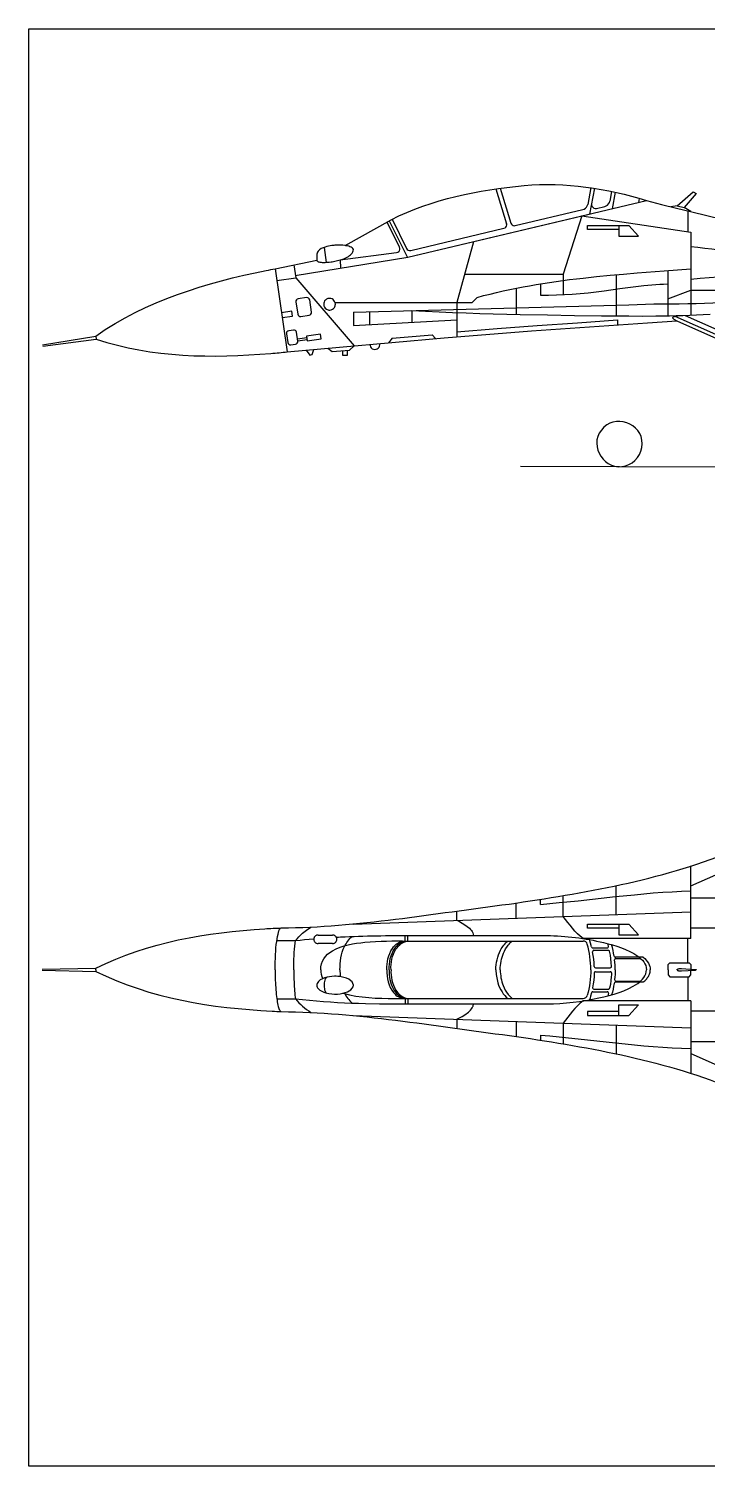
# Model space of a CAD drawing. Extents: x 5 to 530, y 0 to 373.
# Drawn here: x 5.2 to 181.1, y 0.4 to 373 of the extents above; entities that cross this region are included whole.
import ezdxf

# ---------------------------------------------------------------- set-up
doc = ezdxf.new("R2010")
doc.units = 0
doc.layers.add('Layer_1', color=7, linetype='CONTINUOUS')

msp = doc.modelspace()

# ---------------------------------------------------------------- linework, layer by layer
at = {"layer": 'Layer_1', "color": 7}
for points in [[(5.202847, 372.960965), (518.847283, 372.960965), (518.847283, 0.427631), (5.202847, 0.427631), (5.202847, 372.960965)], [(84.690902, 301.555462), (84.690987, 301.580357), (84.690987, 301.580357)], [(77.227648, 293.304183), (77.415273, 292.095069), (80.980165, 292.637083), (80.813389, 293.846199), (77.227648, 293.304183), (77.227648, 293.304183)], [(164.223453, 265.369491), (164.223453, 265.369491)], [(79.875257, 125.097218), (79.875257, 125.097218)]]:
    msp.add_lwpolyline(points, close=True, dxfattribs=at)
for points in [[(127.448806, 331.64142), (130.221501, 322.57307)], [(150.902028, 331.787348), (150.109832, 327.451216)], [(151.840153, 331.64142), (150.568473, 324.928755)], [(74.309028, 309.043505), (103.474408, 313.734033), (165.349209, 328.431015)], [(126.323054, 331.474646), (129.074896, 322.427141)], [(152.42388, 326.408877), (154.550303, 326.930047), (154.925555, 327.055127), (155.259116, 327.284442), (155.530131, 327.55545), (155.7386, 327.909846), (155.842837, 328.285088)], [(156.322327, 330.807549), (155.842837, 328.285088)], [(157.23961, 330.619928), (156.426565, 326.304643)], [(163.493797, 328.993879), (163.306176, 327.951539)], [(165.328361, 328.431015), (169.247657, 327.430369), (173.166948, 326.450571), (177.086241, 325.491619), (181.005538, 324.532666), (184.924828, 323.615409)], [(173.292032, 327.034281), (177.482343, 330.682468), (178.232843, 330.223838), (175.10575, 326.596498)], [(103.474408, 313.734033), (150.498745, 324.903618)], [(131.32641, 321.947663), (148.817297, 326.096176)], [(148.567131, 324.44928), (143.793099, 309.356206)], [(148.567131, 324.44928), (176.898617, 320.238231), (176.898617, 298.745191)], [(148.817297, 326.096176), (149.171701, 326.221256), (149.505256, 326.450571), (149.776271, 326.721579), (149.984746, 327.075974), (150.109832, 327.451216)], [(151.089654, 327.680531), (151.089654, 327.326136), (151.193891, 326.97174), (151.423209, 326.700732), (151.715073, 326.492264), (152.069477, 326.388031), (152.42388, 326.408879)], [(173.292032, 327.034281), (171.649064, 326.810314)], [(173.292032, 327.034281), (175.10575, 326.596498)], [(176.81999, 325.573207), (175.10575, 326.596498)], [(176.064724, 325.720933), (176.064724, 320.363311)], [(87.234359, 316.777663), (99.138168, 323.469481)], [(98.054108, 322.844079), (101.30629, 316.319033)], [(98.658678, 323.198471), (103.39102, 313.713185)], [(99.388336, 323.594561), (103.161695, 316.006332)], [(104.224913, 315.506011), (128.386937, 321.238873)], [(128.386937, 321.238873), (128.6788, 321.363953), (128.908118, 321.572422), (129.054053, 321.822583), (129.116593, 322.135289), (129.074907, 322.427141)], [(130.221501, 322.57307), (130.346582, 322.322909), (130.534208, 322.11444), (130.78438, 321.98936), (131.055395, 321.92682), (131.32641, 321.947692)], [(158.219432, 320.926172), (150.068134, 320.926172), (150.068134, 321.968512), (160.804496, 321.968512)], [(158.219432, 321.968512), (158.219432, 319.216734), (163.264479, 319.216734), (160.804496, 321.968512)], [(120.548351, 317.778311), (116.212112, 302.05983), (116.212112, 293.158254)], [(69.076357, 310.752944), (79.875257, 313.004394)], [(79.875257, 314.317743), (79.875257, 313.004394)], [(81.793211, 316.298185), (82.335241, 312.420684)], [(85.983514, 313.108626), (100.576632, 314.963993), (100.868495, 315.047382), (101.118663, 315.214154), (101.285439, 315.443471), (101.389678, 315.735323), (101.389678, 316.027181), (101.30629, 316.319033)], [(85.983514, 313.066935), (86.066911, 310.940564)], [(103.161695, 316.006332), (103.349322, 315.735323), (103.599489, 315.568552), (103.9122, 315.485163), (104.224913, 315.506033)], [(69.076357, 310.752944), (72.245145, 289.239062)], [(73.912929, 311.753586), (74.413266, 308.376407)], [(118.213454, 309.356206), (143.793099, 309.356206)], [(121.423936, 303.331487), (123.112566, 303.790117), (124.801202, 304.207049), (126.510681, 304.623987), (128.19931, 305.020077), (129.908789, 305.374469), (131.618268, 305.728867), (133.348595, 306.062416), (135.058074, 306.375117), (136.788401, 306.666974), (138.518728, 306.958826), (140.249055, 307.229836), (141.979382, 307.479996), (143.709704, 307.709314), (145.440031, 307.938626), (147.191207, 308.147095), (148.921534, 308.355564), (152.42388, 308.730805), (155.905378, 309.064354), (159.407729, 309.377055), (162.910076, 309.668907), (169.914769, 310.190077), (176.898617, 310.711246)], [(143.793099, 309.356206), (143.793099, 304.081969)], [(157.468927, 309.210277), (157.468927, 298.557571)], [(170.852898, 310.252617), (170.852898, 298.578419)], [(69.534996, 307.688465), (74.413266, 308.376407)], [(74.413266, 308.376407), (89.548407, 290.802571)], [(131.576576, 305.728867), (131.576576, 298.95366)], [(137.851612, 306.854595), (137.851612, 303.956888)], [(137.851612, 303.956888), (139.936343, 303.956888), (142.000225, 304.019429), (144.064113, 304.102817), (146.127996, 304.207049), (148.191878, 304.373826), (149.234241, 304.457215), (150.255761, 304.561447), (152.319643, 304.811607), (154.383525, 305.082617), (158.490447, 305.645478), (160.554329, 305.937336), (162.597363, 306.187496), (164.66125, 306.416808), (165.682765, 306.521046), (166.725133, 306.604434), (167.746647, 306.687817), (168.789015, 306.750358), (169.810536, 306.792043), (170.852898, 306.812914)], [(74.934446, 298.995357), (75.038685, 298.745191), (75.205461, 298.536728), (75.455629, 298.43249), (75.726644, 298.411676), (77.915613, 298.745191), (78.165778, 298.82858), (78.374252, 299.0162), (78.478491, 299.245518), (78.499319, 299.516527), (78.040691, 302.706085), (77.936461, 302.956246), (77.769676, 303.164709), (77.519511, 303.268947), (77.248496, 303.289817), (75.059527, 302.956246), (74.788512, 302.872857), (74.600888, 302.706085), (74.475807, 302.455919), (74.475807, 302.184916), (74.934446, 298.995357)], [(84.607599, 302.05983), (120.15225, 302.05983), (121.423936, 303.331487)], [(170.852898, 302.997938), (176.898617, 305.249388)], [(70.931762, 298.098941), (73.621063, 298.495031), (73.433439, 299.745839), (70.744138, 299.34975)], [(89.36078, 299.516527), (160.741955, 301.455277)], [(89.36078, 299.516527), (89.36078, 296.097651), (116.212112, 297.515231)], [(93.530243, 299.641607), (93.530243, 296.326968)], [(104.558469, 299.933459), (104.558469, 296.910678)], [(104.558469, 299.933459), (108.060814, 299.766688), (111.584008, 299.59991), (115.086354, 299.453987), (118.609549, 299.328907), (122.111901, 299.203821), (125.614247, 299.099589), (129.137442, 299.0162), (132.639787, 298.911968), (139.665328, 298.786888), (146.690869, 298.661808), (153.737258, 298.578419), (157.23961, 298.557549), (160.762804, 298.536735), (164.265151, 298.515865), (167.788346, 298.536735), (171.31154, 298.578421), (173.062715, 298.620107), (174.813887, 298.661792), (176.565062, 298.724332), (178.316231, 298.786873), (180.067408, 298.870261), (181.839425, 298.953644)], [(173.646438, 297.01491), (173.312882, 297.160839), (173.021019, 297.306768), (172.770852, 297.452691), (172.666613, 297.515231), (172.562377, 297.577771), (172.478989, 297.66116), (172.416449, 297.7237), (172.33306, 297.78624), (172.291373, 297.84878), (172.249689, 297.91132), (172.228805, 297.973861), (172.207948, 298.036401), (172.228805, 298.098941), (172.228805, 298.161481), (172.270492, 298.203167), (172.312176, 298.265707), (172.353863, 298.307393), (172.437251, 298.349078), (172.520645, 298.411619), (172.624878, 298.432432), (172.749962, 298.474118), (172.875048, 298.515804), (173.020977, 298.536674), (173.187756, 298.57836), (173.37538, 298.59923), (173.583855, 298.620044), (173.792324, 298.640915), (174.02165, 298.640915), (174.271814, 298.661785)], [(172.708306, 298.474188), (198.246259, 287.133535)], [(175.397613, 298.682651), (200.664545, 287.467082)], [(72.349378, 291.636441), (72.432766, 291.386279), (72.620393, 291.17781), (72.870566, 291.07358), (73.120731, 291.052696), (74.371568, 291.240351), (74.621735, 291.323739), (74.83021, 291.51136), (74.934446, 291.740672), (74.955331, 292.011681), (74.621735, 294.30483), (74.517497, 294.575839), (74.35072, 294.763461), (74.100553, 294.888539), (73.829538, 294.888539), (72.599551, 294.70092), (72.349378, 294.617529), (72.140909, 294.429911), (72.03667, 294.200591), (72.015814, 293.92959), (72.349378, 291.636441)], [(112.939083, 292.88725), (120.464962, 293.491801), (127.990836, 294.075513), (135.516715, 294.63838), (143.042594, 295.18039), (150.589316, 295.722409), (158.115195, 296.24358), (165.661917, 296.723058), (173.187796, 297.223379)], [(116.212112, 294.450758), (126.614918, 295.263781), (137.038567, 296.035111), (147.462222, 296.785598), (157.885877, 297.515231)], [(116.212112, 294.468013), (116.212112, 293.158254)], [(157.885877, 297.515231), (157.885877, 296.222731)], [(173.187796, 297.223379), (198.246259, 286.091195)], [(8.806794, 291.052732), (22.566013, 293.32503), (22.670249, 292.512002)], [(8.869334, 290.74003), (22.670249, 292.512002)], [(72.245145, 289.239062), (112.939083, 292.88725)], [(77.311037, 292.88725), (74.8719, 292.512002)], [(74.955297, 292.053374), (77.373583, 292.407771)], [(82.710492, 290.177163), (83.898789, 289.301603), (88.36011, 289.63515), (89.548407, 290.802571)], [(93.65533, 291.156963), (93.697014, 290.844263), (93.822101, 290.531561), (94.009728, 290.260551), (94.280743, 290.052082), (94.5726, 289.927001), (94.906161, 289.864464), (95.239717, 289.88532), (95.552428, 290.010401), (95.823443, 290.198022), (96.031912, 290.448181), (96.177846, 290.740039), (96.240387, 291.073589), (96.240387, 291.386288)], [(99.450876, 292.741321), (98.450204, 291.594749)], [(99.450876, 292.741321), (109.770292, 293.679422)], [(109.770292, 293.679422), (110.687575, 292.699629)], [(77.144257, 289.676843), (78.082389, 288.342651), (78.645268, 288.509422), (79.124752, 289.864464)], [(86.525544, 289.489221), (86.525544, 288.342651), (87.88062, 288.342651), (87.88062, 289.593454)], [(132.681485, 259.574083), (184.028394, 259.42816)], [(176.898617, 150.822155), (199.205233, 160.724376), (212.255649, 160.724376)], [(176.898617, 137.16751), (176.898617, 156.013006)], [(137.851612, 146.048239), (142.729882, 146.486019), (147.608151, 146.986348), (157.36469, 148.04953), (162.242959, 148.549851), (167.121229, 148.987637), (169.560362, 149.175258), (171.999499, 149.321187), (174.459481, 149.446268), (176.898617, 149.550498)], [(157.468927, 143.421543), (157.468927, 150.863847)], [(137.851612, 146.048239), (137.851612, 147.361588)], [(176.898617, 147.736828), (214.778173, 147.736828)], [(89.298242, 140.940778), (176.898617, 144.130338)], [(116.212112, 141.920578), (116.212112, 144.297109)], [(116.212112, 141.920578), (116.879222, 141.56618), (117.567186, 141.19094), (118.255145, 140.774002), (118.901413, 140.315371), (119.48514, 139.835901), (119.756155, 139.564891), (119.985473, 139.273034), (120.173099, 138.98118), (120.339876, 138.647633), (120.464962, 138.314083), (120.548351, 137.959685)], [(69.076357, 129.099804), (69.076357, 130.100448), (69.097213, 131.080247), (69.1389, 132.060047), (69.180584, 133.019001), (69.24313, 133.936254), (69.305671, 134.811823), (69.389059, 135.624843), (69.493298, 136.396179), (69.597534, 137.104972), (69.701772, 137.751221), (69.826853, 138.314083), (69.951937, 138.793561), (70.077024, 139.210494), (70.222952, 139.523193), (70.368881, 139.75251), (70.514818, 139.898439), (70.660747, 139.940126)], [(69.514148, 136.646341), (74.35072, 136.646341), (74.76767, 137.146662), (75.226312, 137.62614), (75.705796, 138.105613), (76.206134, 138.543394), (77.248496, 139.37727), (78.332557, 140.1486)], [(80.208813, 138.084771), (80.062884, 138.084771), (79.937797, 138.043084), (79.812717, 138.022228), (79.68763, 137.959682), (79.583394, 137.897142), (79.479155, 137.813759), (79.395767, 137.70952), (79.312379, 137.60529), (79.228991, 137.501057), (79.187304, 137.37597), (79.145619, 137.250889), (79.124735, 137.125811), (79.103879, 137.00073), (79.124735, 136.854802), (79.145619, 136.729721), (79.187304, 136.60464), (79.228991, 136.479559), (79.312379, 136.375329), (79.395767, 136.27109), (79.479155, 136.16686), (79.583394, 136.104319), (79.68763, 136.020931), (79.812717, 135.979244), (79.937797, 135.93756), (80.062884, 135.916675), (80.208813, 135.895791)], [(80.208813, 138.084771), (83.98218, 138.084771)], [(83.98218, 135.895853), (84.107258, 135.916737), (84.232345, 135.937594), (84.357426, 135.979281), (84.482512, 136.020965), (84.586748, 136.104356), (84.690987, 136.166894), (84.795223, 136.271127), (84.878614, 136.375363), (84.941151, 136.479596), (85.003692, 136.604677), (85.045379, 136.729755), (85.066235, 136.854836), (85.066235, 137.000764), (85.066235, 137.125845), (85.045379, 137.250926), (85.003692, 137.376007), (84.941151, 137.501093), (84.878614, 137.605324), (84.795223, 137.709554), (84.690987, 137.813793), (84.586748, 137.897175), (84.482512, 137.959716), (84.357426, 138.022262), (84.232345, 138.043118), (84.107258, 138.084805), (83.98218, 138.084805)], [(84.920304, 137.542752), (85.504032, 137.584437), (86.066911, 137.605321), (86.650631, 137.626177), (87.234359, 137.667864), (88.401808, 137.709548), (89.548407, 137.751235), (90.715856, 137.79292), (91.862457, 137.834607), (93.029906, 137.855491), (94.19736, 137.876347), (95.343959, 137.918034), (96.511407, 137.918034), (97.678856, 137.938891), (98.825458, 137.959775), (99.992904, 137.959775), (101.13951, 137.959775), (102.306959, 137.959775), (103.474408, 137.959775)], [(102.765601, 136.542105), (102.765601, 137.959685)], [(103.474408, 137.959685), (139.519399, 137.959685)], [(103.474408, 136.542105), (103.474408, 137.959685)], [(158.219432, 139.898439), (150.068134, 139.898439), (150.068134, 140.940778), (160.804496, 140.940778)], [(158.219432, 140.940778), (158.219432, 138.189002), (163.264479, 138.189002), (160.804496, 140.940778)], [(234.41633, 136.125173), (234.41633, 139.835901), (176.898617, 139.835901)], [(73.912929, 129.099804), (73.912929, 130.017062), (73.933785, 130.934321), (73.954669, 131.851577), (73.996354, 132.727144), (74.058894, 133.602713), (74.12144, 134.415733), (74.183981, 135.207911), (74.267369, 135.958393), (74.350757, 136.646341)], [(74.35072, 136.646341), (75.539017, 136.771422), (76.727314, 136.896503), (77.936461, 137.021581), (79.124752, 137.125814)], [(83.98218, 135.895853), (80.208813, 135.895853)], [(103.70508, 136.536215), (103.769593, 136.539489), (103.828803, 136.542029)], [(103.828812, 136.542105), (148.963226, 136.542105)], [(176.898617, 137.16751), (148.921534, 137.16751)], [(150.005594, 135.749924), (149.85966, 136.062632), (149.630342, 136.312791), (149.31763, 136.479565), (148.963226, 136.542105)], [(151.131346, 135.041135), (150.881179, 135.979241), (150.568473, 136.896503)], [(151.131346, 135.041135), (151.193891, 134.895212), (151.298123, 134.811823), (151.444058, 134.790939)], [(151.735922, 134.144723), (151.548295, 134.082183), (151.423209, 133.936254), (151.402339, 133.727791)], [(151.444058, 134.790976), (155.154879, 134.790976)], [(151.735922, 134.144723), (155.488434, 134.144723)], [(155.154879, 134.790976), (155.321656, 134.811832), (155.425894, 134.916062), (155.488434, 135.061994), (155.488434, 135.207922)], [(155.488434, 135.207911), (155.300808, 135.875011)], [(155.801146, 133.873714), (155.7386, 133.998795), (155.634363, 134.103033), (155.488434, 134.144718)], [(156.968595, 132.643756), (156.843509, 133.394244), (156.69758, 134.123876), (156.530802, 134.874364), (156.322327, 135.604001)], [(176.064724, 130.913474), (176.064724, 137.16751)], [(151.81931, 129.912827), (151.777624, 130.871784), (151.694236, 131.830733), (151.56915, 132.789684), (151.402372, 133.727791)], [(156.301479, 129.933674), (156.238939, 130.934321), (156.134701, 131.914121), (155.988772, 132.893914), (155.801146, 133.873714)], [(156.968595, 132.643756), (157.031135, 132.497833), (157.156221, 132.393594), (157.30215, 132.35191)], [(157.427236, 132.018354), (157.260453, 131.976667), (157.135372, 131.830738), (157.093687, 131.663962)], [(157.23961, 129.099804), (157.197924, 130.371455), (157.093687, 131.663956)], [(164.473626, 132.351904), (157.30215, 132.351904)], [(157.427236, 132.018354), (163.848207, 132.018354)], [(164.473626, 132.351904), (164.89057, 131.976661), (165.265821, 131.601416), (165.578529, 131.226176), (165.849544, 130.830085), (166.058019, 130.413153), (166.224795, 129.975367), (166.308183, 129.558434), (166.34987, 129.099804)], [(170.957137, 130.454846), (171.436627, 130.913474)], [(170.957137, 129.099804), (170.957137, 130.454846)], [(171.436627, 130.913474), (176.439975, 130.913474)], [(176.439975, 130.913474), (176.898617, 130.454846)], [(176.898617, 130.454846), (176.898617, 129.266577)], [(8.68171, 129.245732), (22.628559, 129.495894)], [(8.68171, 128.953875), (22.628559, 128.682865)], [(22.628559, 129.099804), (22.628559, 129.495894)], [(22.628559, 129.099804), (22.628559, 128.682865)], [(69.076357, 129.099804), (69.076357, 128.411856), (69.097213, 127.744764), (69.097213, 127.077664), (69.118097, 126.410567), (69.159782, 125.743467), (69.180581, 125.118066), (69.222268, 124.492664), (69.263953, 123.888107), (69.326493, 123.283548), (69.36818, 122.720687), (69.430726, 122.199518), (69.514114, 121.678347), (69.576655, 121.198868), (69.639195, 120.74024), (69.722583, 120.323308), (69.805977, 119.948068), (69.889365, 119.59367), (69.972754, 119.301816), (70.076992, 119.030806), (70.160381, 118.780647), (70.264614, 118.593026), (70.36885, 118.447097), (70.452238, 118.342861), (70.556477, 118.280321), (70.660713, 118.259493)], [(73.912929, 129.099804), (73.912929, 128.453554), (73.912929, 127.828147), (73.933785, 127.181898), (73.954669, 126.556496), (73.975526, 125.931094), (74.017213, 125.326535), (74.038069, 124.742826), (74.079756, 124.159117), (74.12144, 123.596256), (74.183981, 123.054237), (74.225668, 122.533065), (74.288208, 122.032745), (74.350746, 121.553269)], [(151.81931, 128.286778), (151.777624, 127.327826), (151.694236, 126.368875), (151.56915, 125.409926), (151.402372, 124.450969)], [(151.81931, 129.912827), (151.860996, 129.746053), (151.986082, 129.641817), (152.152859, 129.579277)], [(152.152865, 128.599483), (151.986088, 128.557799), (151.861002, 128.453565), (151.819316, 128.286789)], [(152.152865, 129.579277), (155.967924, 129.579277)], [(152.152865, 128.599483), (155.967924, 128.599483)], [(156.301479, 128.265933), (156.280608, 127.765606), (156.238923, 127.265286), (156.134685, 126.285486), (155.988756, 125.305687), (155.80113, 124.325888)], [(155.967924, 129.579277), (156.134701, 129.641817), (156.259787, 129.766904), (156.301473, 129.933674)], [(156.301479, 128.265933), (156.259793, 128.432706), (156.134707, 128.557787), (155.967929, 128.599472)], [(157.23961, 129.099804), (157.218739, 128.453554), (157.197869, 127.828147), (157.156183, 127.181898), (157.093637, 126.535648)], [(164.473626, 125.847706), (164.682095, 126.035327), (164.89057, 126.202098), (165.078194, 126.389725), (165.265821, 126.577344), (165.4326, 126.785807), (165.578529, 126.973434), (165.724463, 127.181898), (165.849544, 127.369519), (165.974628, 127.577988), (166.058019, 127.786457), (166.162255, 127.994923), (166.224795, 128.203392), (166.287341, 128.432706), (166.308169, 128.641176), (166.349856, 128.870487), (166.349856, 129.099804)], [(170.957137, 129.099804), (170.957137, 127.744764)], [(170.957137, 127.744764), (171.436627, 127.286134)], [(171.436627, 127.286134), (176.439975, 127.286134)], [(173.292032, 129.099804), (173.312916, 129.162344), (173.354603, 129.224884), (173.437991, 129.266572), (173.542227, 129.308256), (173.667314, 129.349943), (173.813243, 129.391627), (173.959177, 129.412511), (174.125956, 129.412511), (174.292732, 129.412511), (174.459512, 129.412511)], [(173.292032, 129.099804), (173.292032, 129.078919), (173.312916, 129.058035), (173.312916, 129.037178), (173.333772, 128.995491), (173.3546, 128.974663), (173.375457, 128.953807), (173.417144, 128.932923), (173.458828, 128.912095), (173.500515, 128.891239), (173.542199, 128.891239), (173.583886, 128.870354), (173.62557, 128.849526), (173.688116, 128.82867), (173.750657, 128.82867), (173.813197, 128.807785), (173.875743, 128.807785), (173.938284, 128.786986), (174.000824, 128.786986), (174.063365, 128.786986), (174.125908, 128.786986), (174.209299, 128.786986), (174.27184, 128.786986), (174.334377, 128.786986), (174.396923, 128.786986), (174.459464, 128.786986)], [(174.459481, 129.412506), (177.899287, 129.204037)], [(174.459481, 128.787104), (177.899287, 128.995568)], [(176.064724, 127.286134), (176.064724, 121.032098)], [(176.439975, 127.286134), (176.898617, 127.744764)], [(176.898617, 127.744764), (176.898617, 128.933027)], [(177.482343, 129.099804), (177.482343, 129.120632), (177.503171, 129.141516), (177.524056, 129.162372), (177.56574, 129.162372), (177.62828, 129.183257), (177.690821, 129.204085), (177.753367, 129.204085), (177.815907, 129.204085), (177.899295, 129.204085), (177.961836, 129.204085), (178.024382, 129.204085), (178.086922, 129.183257), (178.128607, 129.162372), (178.170294, 129.162372), (178.211978, 129.141516), (178.232806, 129.120632), (178.232806, 129.099804)], [(177.482343, 129.099804), (177.482343, 129.078919), (177.503171, 129.058035), (177.524056, 129.058035), (177.544912, 129.037178), (177.565796, 129.037178), (177.586596, 129.016294), (177.62828, 129.016294), (177.669967, 129.016294), (177.711651, 128.995438), (177.753339, 128.995438), (177.795023, 128.995438), (177.83671, 128.995438), (177.878394, 128.995438), (177.920081, 128.995438), (177.961768, 128.995438), (178.003452, 128.995438), (178.045139, 129.016294), (178.086824, 129.016294), (178.107708, 129.016294), (178.149392, 129.037178), (178.170277, 129.037178), (178.191133, 129.058035), (178.212017, 129.058035), (178.232817, 129.078919), (178.232817, 129.099804)], [(151.131346, 123.158467), (150.881179, 122.220366), (150.73525, 121.761735), (150.568473, 121.303107)], [(151.444058, 123.408629), (151.298123, 123.387744), (151.193891, 123.283508), (151.131346, 123.158427)], [(151.402361, 124.450969), (151.423234, 124.263347), (151.54832, 124.117419), (151.735946, 124.054878)], [(151.444058, 123.408629), (155.154879, 123.408629)], [(151.735922, 124.054878), (155.488434, 124.054878)], [(155.488434, 122.991696), (155.488434, 123.137625), (155.425894, 123.283548), (155.321656, 123.387787), (155.154879, 123.408671)], [(155.488434, 122.991696), (155.300808, 122.324599)], [(155.488434, 124.054878), (155.634363, 124.096565), (155.7386, 124.200796), (155.801146, 124.325876)], [(156.968595, 125.555849), (156.843509, 124.805366), (156.69758, 124.075729), (156.530802, 123.325246), (156.322327, 122.595606)], [(157.30215, 125.847706), (157.156221, 125.806019), (157.031135, 125.701783), (156.968595, 125.555854)], [(157.093675, 126.535648), (157.135361, 126.368875), (157.260441, 126.222946), (157.427224, 126.160406)], [(164.473626, 125.847706), (157.30215, 125.847706)], [(157.427236, 126.160406), (163.848207, 126.160406)], [(69.514148, 121.553269), (74.35072, 121.553269), (74.76767, 121.052945), (75.226312, 120.552619), (75.705796, 120.093991), (76.206134, 119.656208), (76.727314, 119.239275), (77.248496, 118.82234), (77.790527, 118.426249), (78.332557, 118.05101)], [(74.35072, 121.553269), (76.164435, 121.3448), (77.978154, 121.178026), (79.791869, 121.01125), (81.605584, 120.865327), (83.419299, 120.74024), (85.253865, 120.636007), (87.067575, 120.552619), (88.88129, 120.469236), (90.715856, 120.406696), (92.529571, 120.344155), (96.177852, 120.281615), (99.826127, 120.239931), (103.474408, 120.239931)], [(102.765601, 121.657499), (102.765601, 120.23992)], [(103.474408, 121.657499), (103.474408, 120.23992)], [(103.474408, 120.23992), (139.519399, 120.23992)], [(103.828812, 121.657499), (148.963226, 121.657499)], [(116.212112, 116.279029), (116.524818, 116.445809), (116.879222, 116.633427), (117.567186, 117.00867), (118.255145, 117.425602), (118.588706, 117.634071), (118.901413, 117.863388), (119.214125, 118.113547), (119.48514, 118.363709), (119.756155, 118.634719), (119.985473, 118.92657), (120.173099, 119.218427), (120.339876, 119.551977), (120.402417, 119.697906), (120.464962, 119.885527), (120.506648, 120.052298), (120.548334, 120.23992)], [(176.898617, 121.032098), (148.921534, 121.032098)], [(148.963226, 121.657499), (149.31763, 121.72004), (149.630342, 121.865968), (149.85966, 122.136978), (150.005594, 122.449677)], [(158.219432, 117.258829), (158.219432, 120.010605), (163.264479, 120.010605), (160.804496, 117.258829)], [(234.41633, 122.074437), (234.41633, 118.342861), (176.898617, 118.342861)], [(176.898617, 121.032098), (176.898617, 102.186604)], [(89.298242, 117.258829), (176.898617, 114.069272)], [(116.212112, 116.279029), (116.212112, 113.902498)], [(158.219432, 118.301169), (150.068134, 118.301169), (150.068134, 117.258829), (160.804496, 117.258829)], [(137.851612, 112.151369), (137.851612, 110.838022)], [(137.851612, 112.151369), (140.290747, 111.942899), (142.729882, 111.713583), (145.169016, 111.463421), (147.608151, 111.213262), (157.36469, 110.150074), (159.803825, 109.899913), (162.242959, 109.649754), (164.682095, 109.42044), (167.121229, 109.21197), (169.560362, 109.024352), (171.999499, 108.878423), (174.459481, 108.753342), (176.898617, 108.649109)], [(157.468927, 114.778062), (157.468927, 107.335763)], [(176.898617, 110.462779), (214.778173, 110.462779)], [(176.898617, 107.377453), (199.205233, 97.475229), (212.255649, 97.475229)]]:
    msp.add_lwpolyline(points, dxfattribs=at)
for points in [[(99.138168, 323.469481), (109.844702, 328.824243), (121.780198, 331.20174), (133.617658, 332.329856)], [(133.617658, 332.329856), (144.318885, 333.246927), (155.124583, 331.691209), (165.328361, 328.431016)], [(83.788358, 316.761596), (83.196366, 316.69881), (82.609765, 316.568473), (82.043107, 316.38851)], [(84.862999, 316.850376), (84.501949, 316.844881), (84.143608, 316.821155), (83.788358, 316.761596)], [(87.202607, 316.772479), (86.426623, 316.867908), (85.64312, 316.922133), (84.862999, 316.850376)], [(88.485205, 316.485793), (88.073395, 316.637159), (87.640421, 316.728958), (87.202607, 316.772479)], [(80.238816, 315.308116), (79.993401, 315.040281), (79.884912, 314.672873), (79.875246, 314.317822)], [(79.875257, 313.004394), (79.881155, 312.721381), (80.208855, 312.617154), (80.438268, 312.524577)], [(82.043107, 316.38851), (81.371565, 316.174677), (80.692965, 315.866277), (80.238816, 315.308116)], [(84.893425, 312.786176), (85.353489, 312.884708), (85.815459, 312.987878), (86.254698, 313.161675)], [(86.254698, 313.161675), (86.792704, 313.308532), (87.291295, 313.567609), (87.797365, 313.796198)], [(87.797365, 313.796198), (88.17673, 314.022356), (88.545454, 314.277143), (88.86058, 314.588319)], [(89.36078, 315.735323), (89.319304, 316.166334), (88.84043, 316.356311), (88.485205, 316.485793)], [(88.86058, 314.588319), (89.143576, 314.902383), (89.372193, 315.300172), (89.360972, 315.734885)], [(176.898617, 316.527502), (196.0936, 314.369008), (215.218161, 311.632277), (234.41633, 309.502135)], [(22.566013, 293.32503), (35.658073, 302.516266), (51.270497, 307.192413), (66.794867, 310.306041)], [(66.794867, 310.306041), (67.553232, 310.465744), (68.314927, 310.608804), (69.076357, 310.752944)], [(80.438268, 312.524577), (80.800167, 312.451097), (81.17112, 312.408081), (81.544452, 312.399349)], [(81.544452, 312.399349), (82.224912, 312.383344), (82.901066, 312.461349), (83.576788, 312.534071)], [(83.576788, 312.534071), (84.016995, 312.605623), (84.464306, 312.657994), (84.893425, 312.786176)], [(176.898617, 308.084555), (189.483733, 309.359392), (202.155717, 308.883945), (214.778173, 308.68909)], [(82.123148, 302.661242), (81.822723, 302.35156), (81.647553, 301.912558), (81.672998, 301.480262)], [(83.541637, 303.045203), (83.045976, 303.149269), (82.478715, 303.042634), (82.123148, 302.661242)], [(84.494947, 302.309849), (84.298588, 302.674337), (83.953035, 302.964173), (83.541637, 303.045203)], [(84.690987, 301.580357), (84.702897, 301.837472), (84.638104, 302.094866), (84.494947, 302.309849)], [(160.741955, 301.455277), (172.375227, 301.947067), (184.090029, 301.264232), (195.640346, 303.060482)], [(176.898617, 305.249388), (186.293803, 305.249388), (195.688987, 305.249388), (205.084173, 305.249388)], [(81.672998, 301.480262), (81.725771, 301.011436), (81.947163, 300.526667), (82.375794, 300.291307)], [(82.375794, 300.291307), (82.644323, 300.143266), (82.953678, 300.049181), (83.262195, 300.061559)], [(83.262195, 300.061559), (83.724362, 300.11473), (84.205542, 300.325658), (84.444407, 300.745255)], [(84.444407, 300.745255), (84.601664, 300.985272), (84.703752, 301.265425), (84.690902, 301.555462)], [(22.670249, 292.512002), (37.235749, 287.722408), (52.843677, 287.512966), (67.982844, 288.832064)], [(67.982844, 288.832064), (69.40608, 288.940449), (70.827069, 289.076666), (72.245145, 289.239062)], [(164.223453, 265.369491), (164.54329, 270.768394), (156.752962, 273.397525), (153.695572, 268.955139)], [(153.695572, 268.955139), (150.169214, 264.845498), (154.747995, 258.011252), (159.887219, 259.699164)], [(159.887219, 259.699164), (162.38014, 260.354885), (164.287582, 262.773357), (164.223453, 265.369491)], [(129.715301, 146.118755), (149.152205, 148.993719), (168.746411, 152.202808), (187.051257, 159.640337)], [(70.660749, 139.940131), (90.495731, 140.106755), (110.08242, 143.682011), (129.715301, 146.118755)], [(131.576576, 142.483439), (131.576576, 143.789837), (131.576576, 145.096238), (131.576576, 146.402636)], [(143.793099, 142.921222), (143.793099, 144.727944), (143.793099, 146.534666), (143.793099, 148.341387)], [(148.921534, 137.16751), (146.852828, 138.728066), (145.348048, 140.882737), (143.793099, 142.921222)], [(22.628559, 129.495894), (36.167674, 136.334694), (51.421392, 138.779357), (66.41924, 139.729639)], [(66.41924, 139.729639), (67.832366, 139.813583), (69.246568, 139.877187), (70.660749, 139.940131)], [(139.519399, 137.959685), (144.475532, 137.918653), (149.425221, 137.269448), (154.249743, 136.141254)], [(83.919628, 133.977953), (86.478879, 135.462814), (89.473784, 135.923234), (92.375252, 136.226807)], [(85.879284, 129.099804), (85.913971, 131.155694), (86.144149, 133.273509), (87.065924, 135.138535)], [(85.879284, 129.099804), (85.913971, 131.155694), (86.144149, 133.273509), (87.065924, 135.138535)], [(87.065924, 135.138535), (87.552353, 136.120962), (88.19293, 137.012214), (89.027221, 137.730371)], [(92.375252, 136.226807), (96.061678, 136.595843), (99.7745, 136.578351), (103.474403, 136.542097)], [(98.054108, 129.099804), (97.992165, 131.011662), (98.380695, 133.005519), (99.469661, 134.606078)], [(98.658678, 129.099804), (98.596685, 131.011938), (98.985297, 133.005336), (100.074234, 134.606078)], [(99.138168, 129.099804), (99.02953, 130.930463), (99.428603, 132.822735), (100.388997, 134.394885)], [(99.469661, 134.606078), (100.205092, 135.699728), (101.397634, 136.577143), (102.765601, 136.542097)], [(100.074234, 134.606078), (100.809666, 135.699725), (102.002204, 136.577146), (103.370169, 136.542097)], [(100.388997, 134.394885), (101.102282, 135.544777), (102.296475, 136.52255), (103.70508, 136.536215)], [(126.323054, 129.099804), (126.330714, 130.846669), (126.704176, 132.610603), (127.511346, 134.165574)], [(127.511346, 134.165574), (128.006732, 135.064398), (128.613746, 135.929881), (129.450142, 136.542105)], [(128.288605, 133.396036), (128.571663, 134.148195), (129.004561, 134.84267), (129.491834, 135.47892)], [(129.491834, 135.47892), (129.827542, 135.858549), (130.149325, 136.258633), (130.575894, 136.542105)], [(150.902028, 129.099804), (150.934876, 131.343078), (150.618286, 133.593814), (150.005606, 135.749924)], [(154.249743, 136.141254), (157.333086, 135.386927), (160.452582, 134.451101), (163.097702, 132.643727)], [(80.917625, 129.099804), (80.850394, 131.147391), (82.153372, 133.029452), (83.919628, 133.977953)], [(127.448806, 129.099804), (127.449201, 130.568423), (127.723576, 132.039086), (128.288605, 133.396036)], [(163.097702, 132.643727), (164.242071, 131.805697), (165.32513, 130.598042), (165.34924, 129.099775)], [(22.628559, 128.682865), (36.772117, 121.599), (52.703977, 119.195291), (68.346691, 118.362405)], [(81.917039, 126.985189), (81.132946, 126.735614), (80.312507, 126.301471), (79.954736, 125.519473)], [(80.917625, 129.099804), (80.922874, 128.308639), (81.07861, 127.503504), (81.417934, 126.785807)], [(82.543716, 127.161055), (82.073777, 127.075709), (81.994435, 126.468016), (81.876639, 126.076989)], [(84.46432, 127.391905), (83.601194, 127.387107), (82.733951, 127.272319), (81.917039, 126.985189)], [(86.229583, 127.272576), (85.642285, 127.332861), (85.056386, 127.420564), (84.46432, 127.391905)], [(85.879284, 129.099804), (85.916232, 128.502238), (85.881259, 127.902191), (85.962711, 127.306978)], [(85.879284, 129.099804), (85.916232, 128.502238), (85.881259, 127.902191), (85.962711, 127.306978)], [(88.721707, 126.243808), (88.024559, 126.84044), (87.111011, 127.09151), (86.229583, 127.272576)], [(98.054108, 129.099804), (98.000056, 127.011506), (98.444065, 124.808877), (99.793618, 123.159288)], [(98.658678, 129.099804), (98.606625, 127.422532), (98.906546, 125.712742), (99.688098, 124.217754)], [(99.138168, 129.099804), (99.031982, 127.3073), (99.425154, 125.470415), (100.32452, 123.912198)], [(126.323054, 129.099804), (126.311291, 127.965485), (126.496949, 126.827483), (126.820814, 125.742115)], [(127.448806, 129.099804), (127.463623, 127.701147), (127.68119, 126.290075), (128.220205, 124.992988)], [(150.902028, 129.099804), (150.934877, 126.856526), (150.618284, 124.60579), (150.005606, 122.449677)], [(163.097702, 125.555877), (164.238696, 126.403963), (165.333413, 127.59158), (165.34924, 129.099832)], [(79.954736, 125.519473), (79.88514, 125.408365), (79.906177, 125.126118), (79.875257, 125.097218)], [(79.875257, 125.097218), (79.884881, 124.769899), (80.008014, 124.434515), (80.253821, 124.200344)], [(80.253821, 124.200344), (80.770796, 123.614792), (81.520333, 123.314542), (82.250659, 123.093356)], [(81.876639, 126.076989), (81.797233, 125.573451), (81.766019, 125.062713), (81.814042, 124.555173)], [(81.814042, 124.555173), (81.83851, 124.115878), (81.94245, 123.668392), (82.156806, 123.282151)], [(82.156806, 123.282151), (82.2354, 123.168514), (82.359055, 123.038444), (82.501984, 123.033383)], [(82.250659, 123.093356), (83.229889, 122.844726), (84.246763, 122.717229), (85.256484, 122.811006)], [(85.256484, 122.811006), (86.154826, 122.852084), (87.047116, 123.062305), (87.872642, 123.417601)], [(86.692329, 123.012538), (91.039576, 121.73892), (95.617361, 121.705835), (100.111482, 121.63539)], [(87.046732, 123.116777), (87.494278, 122.106659), (88.194234, 121.192798), (89.027227, 120.469236)], [(87.872642, 123.417601), (88.451925, 123.693538), (89.055528, 124.085519), (89.291723, 124.711694)], [(89.291723, 124.711694), (89.516928, 125.279133), (89.173652, 125.900053), (88.721707, 126.243808)], [(99.688098, 124.217754), (100.356141, 122.956763), (101.520234, 121.822235), (102.994947, 121.657499)], [(99.793618, 123.159288), (100.516508, 122.291111), (101.599696, 121.60108), (102.76563, 121.657499)], [(100.32452, 123.912198), (100.995871, 122.770917), (102.120309, 121.806196), (103.474403, 121.657499)], [(126.820814, 125.742115), (127.077438, 124.901663), (127.414556, 124.081717), (127.915241, 123.355275)], [(127.915241, 123.355275), (128.324488, 122.713933), (128.83499, 122.109159), (129.450142, 121.657499)], [(128.220205, 124.992988), (128.487775, 124.159907), (128.966425, 123.412625), (129.491892, 122.720687)], [(153.025844, 121.777562), (156.526959, 122.566111), (160.093417, 123.520307), (163.097702, 125.555877)], [(100.111482, 121.63539), (101.232957, 121.626302), (102.353303, 121.653875), (103.474408, 121.657516)], [(102.994947, 121.657499), (103.119889, 121.649089), (103.245196, 121.653266), (103.370201, 121.657499)], [(103.474403, 121.657499), (103.592405, 121.64954), (103.710755, 121.653604), (103.828806, 121.657499)], [(129.491892, 122.720687), (129.827603, 122.341061), (130.149383, 121.940974), (130.575951, 121.657499)], [(139.519399, 120.23992), (144.058407, 120.260889), (148.586281, 120.851822), (153.025844, 121.777562)], [(148.921534, 121.032098), (146.853184, 119.467658), (145.349189, 117.320003), (143.793099, 115.278388)], [(68.346691, 118.362405), (69.117536, 118.317303), (69.889188, 118.288802), (70.660749, 118.259476)], [(70.660749, 118.259476), (90.535671, 118.094192), (110.161814, 114.504066), (129.834498, 112.062553)], [(131.576576, 115.716168), (131.576576, 114.40977), (131.576576, 113.103369), (131.576576, 111.796971)], [(129.834498, 112.062553), (149.233734, 109.196654), (168.784336, 105.98354), (187.051257, 98.559225)], [(143.793099, 115.278388), (143.793099, 113.471666), (143.793099, 111.664944), (143.793099, 109.858223)]]:
    msp.add_open_spline(points, degree=3, dxfattribs=at)

doc.saveas('drawing.dxf')
